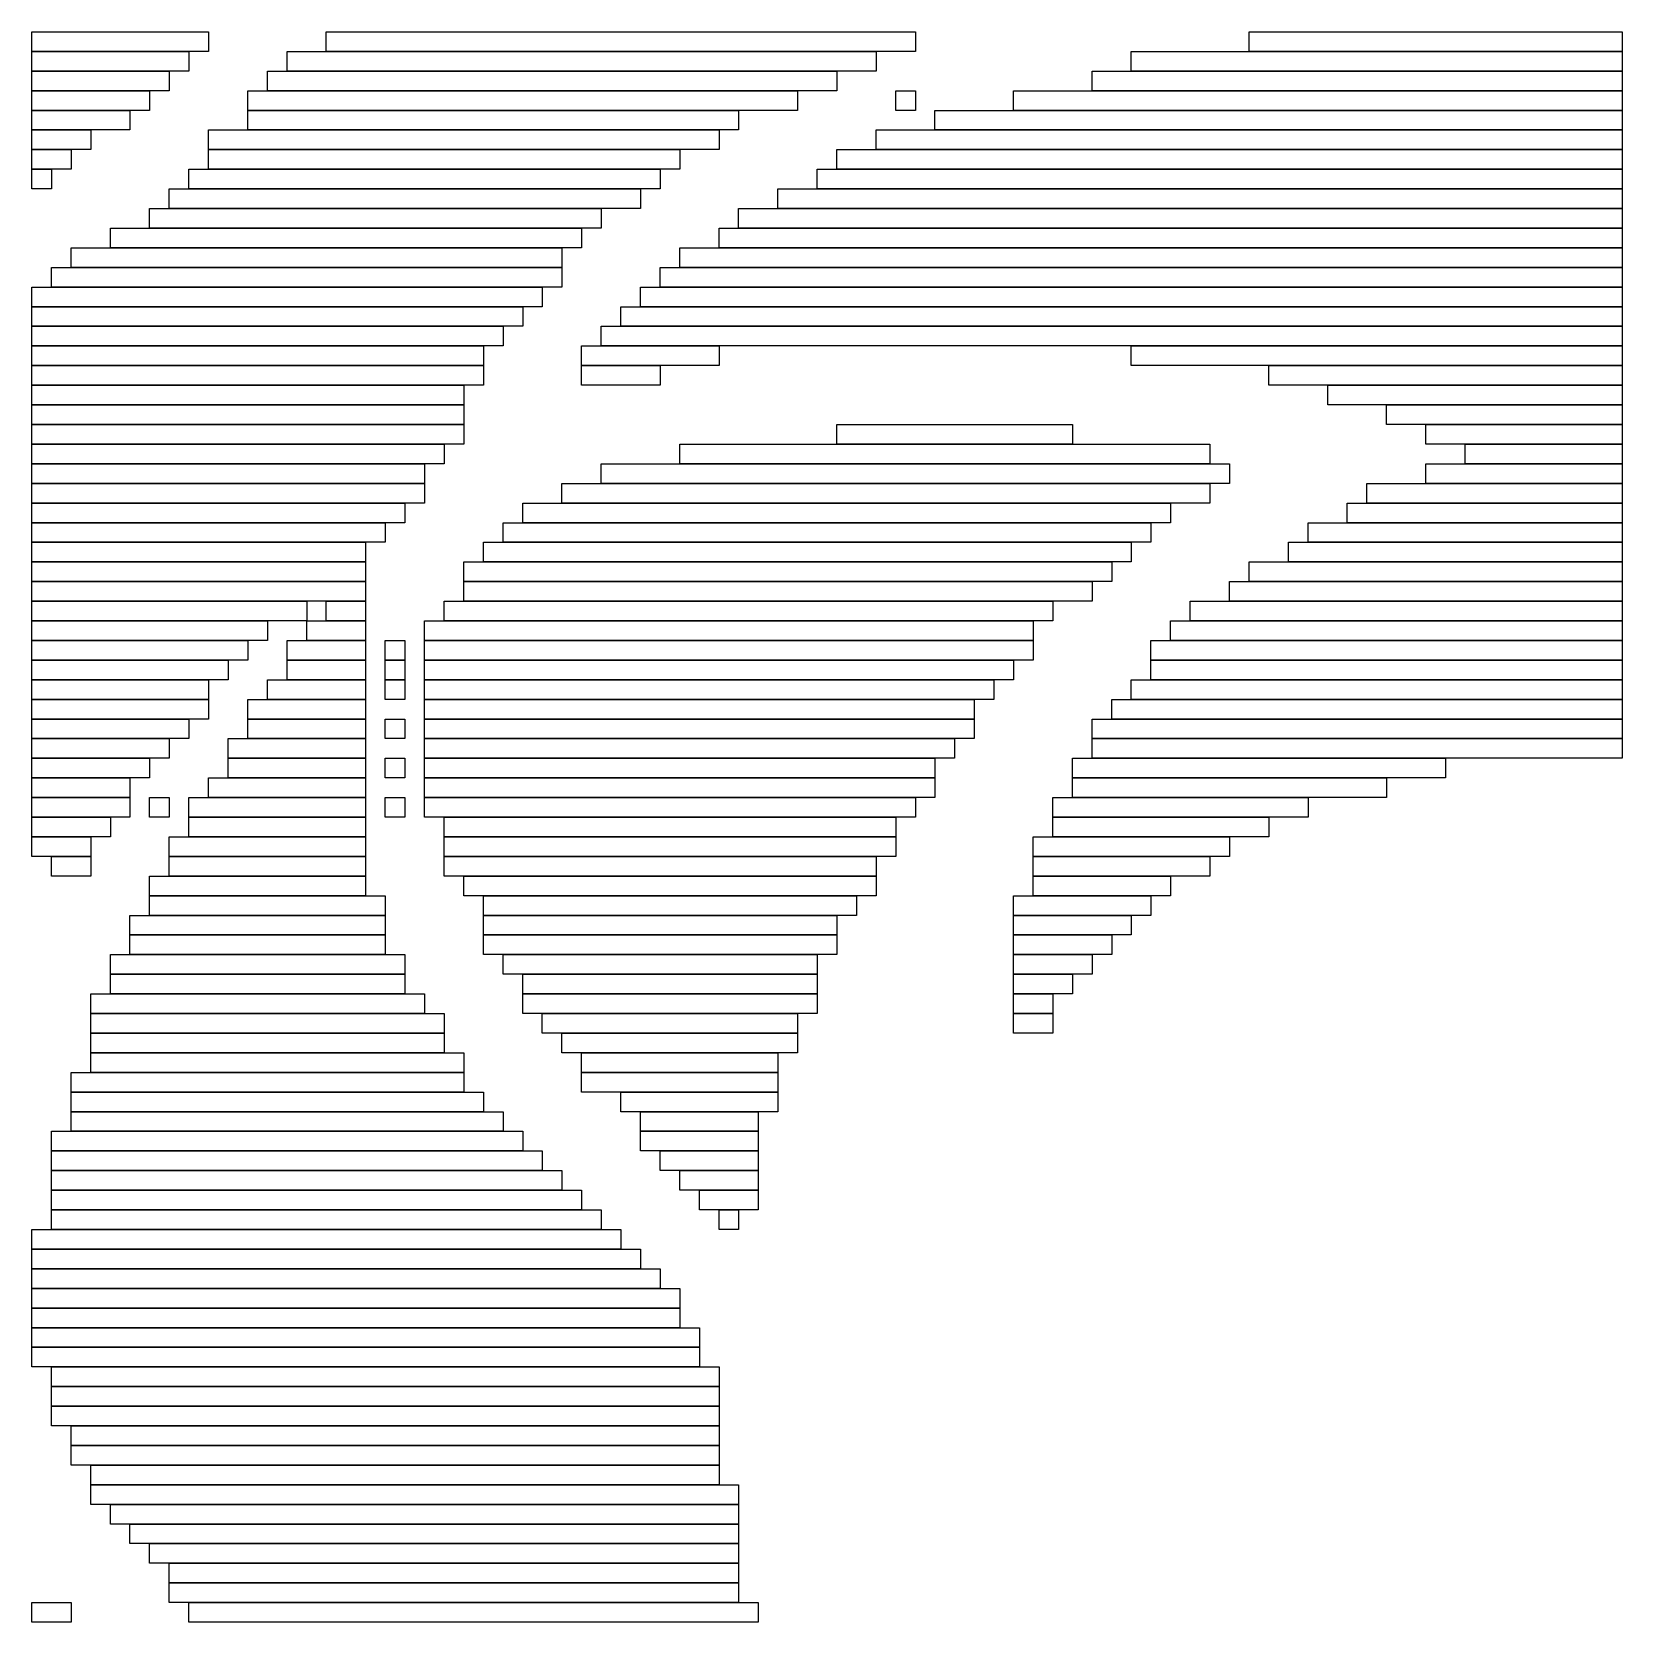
# Model space of a CAD drawing. Extents: x 471 to 552, y 472 to 553.
import ezdxf

# ---------------------------------------------------------------- set-up
doc = ezdxf.new("R2010")
doc.units = 0

msp = doc.modelspace()

# ---------------------------------------------------------------- linework, layer by layer
for p, q in [((471, 553), (480, 553)), ((471, 552), (471, 553)), ((480, 553), (480, 552)), ((486, 553), (516, 553)), ((486, 552), (486, 553)), ((516, 553), (516, 552)), ((533, 553), (552, 553)), ((533, 552), (533, 553)), ((552, 553), (552, 552)), ((480, 552), (471, 552)), ((471, 552), (479, 552)), ((471, 551), (471, 552)), ((479, 552), (479, 551)), ((484, 552), (514, 552)), ((484, 551), (484, 552)), ((516, 552), (486, 552)), ((514, 552), (514, 551)), ((527, 552), (552, 552)), ((527, 551), (527, 552)), ((552, 552), (533, 552)), ((552, 552), (552, 551)), ((479, 551), (471, 551)), ((471, 551), (478, 551)), ((471, 550), (471, 551)), ((478, 551), (478, 550)), ((483, 551), (512, 551)), ((483, 550), (483, 551)), ((514, 551), (484, 551)), ((512, 551), (512, 550)), ((525, 551), (552, 551)), ((525, 550), (525, 551)), ((552, 551), (527, 551)), ((552, 551), (552, 550)), ((478, 550), (471, 550)), ((471, 550), (477, 550)), ((471, 549), (471, 550)), ((477, 550), (477, 549)), ((482, 550), (510, 550)), ((482, 549), (482, 550)), ((512, 550), (483, 550)), ((510, 550), (510, 549)), ((515, 550), (516, 550)), ((515, 549), (515, 550)), ((516, 550), (516, 549)), ((521, 550), (552, 550)), ((521, 549), (521, 550)), ((552, 550), (525, 550)), ((552, 550), (552, 549)), ((477, 549), (471, 549)), ((471, 549), (476, 549)), ((471, 548), (471, 549)), ((476, 549), (476, 548)), ((510, 549), (482, 549)), ((482, 549), (507, 549)), ((482, 548), (482, 549)), ((507, 549), (507, 548)), ((516, 549), (515, 549)), ((517, 549), (552, 549)), ((517, 548), (517, 549)), ((552, 549), (521, 549)), ((552, 549), (552, 548)), ((476, 548), (471, 548)), ((471, 548), (474, 548)), ((471, 547), (471, 548)), ((474, 548), (474, 547)), ((480, 548), (506, 548)), ((480, 547), (480, 548)), ((507, 548), (482, 548)), ((506, 548), (506, 547)), ((514, 548), (552, 548)), ((514, 547), (514, 548)), ((552, 548), (517, 548)), ((552, 548), (552, 547)), ((474, 547), (471, 547)), ((471, 547), (473, 547)), ((471, 546), (471, 547)), ((473, 547), (473, 546)), ((506, 547), (480, 547)), ((480, 547), (504, 547)), ((480, 546), (480, 547)), ((504, 547), (504, 546)), ((512, 547), (552, 547)), ((512, 546), (512, 547)), ((552, 547), (514, 547)), ((552, 547), (552, 546)), ((473, 546), (471, 546)), ((471, 546), (472, 546)), ((471, 545), (471, 546)), ((472, 546), (472, 545)), ((479, 546), (503, 546)), ((479, 545), (479, 546)), ((504, 546), (480, 546)), ((503, 546), (503, 545)), ((511, 546), (552, 546)), ((511, 545), (511, 546)), ((552, 546), (512, 546)), ((552, 546), (552, 545)), ((472, 545), (471, 545)), ((478, 545), (502, 545)), ((478, 544), (478, 545)), ((503, 545), (479, 545)), ((502, 545), (502, 544)), ((509, 545), (552, 545)), ((509, 544), (509, 545)), ((552, 545), (511, 545)), ((552, 545), (552, 544)), ((477, 544), (500, 544)), ((477, 543), (477, 544)), ((502, 544), (478, 544)), ((500, 544), (500, 543)), ((507, 544), (552, 544)), ((507, 543), (507, 544)), ((552, 544), (509, 544)), ((552, 544), (552, 543)), ((475, 543), (499, 543)), ((475, 542), (475, 543)), ((500, 543), (477, 543)), ((499, 543), (499, 542)), ((506, 543), (552, 543)), ((506, 542), (506, 543)), ((552, 543), (507, 543)), ((552, 543), (552, 542)), ((473, 542), (498, 542)), ((473, 541), (473, 542)), ((499, 542), (475, 542)), ((498, 542), (498, 541)), ((504, 542), (552, 542)), ((504, 541), (504, 542)), ((552, 542), (506, 542)), ((552, 542), (552, 541)), ((472, 541), (498, 541)), ((472, 540), (472, 541)), ((498, 541), (473, 541)), ((498, 541), (498, 540)), ((503, 541), (552, 541)), ((503, 540), (503, 541)), ((552, 541), (504, 541)), ((552, 541), (552, 540)), ((471, 540), (497, 540)), ((471, 539), (471, 540)), ((498, 540), (472, 540)), ((497, 540), (497, 539)), ((502, 540), (552, 540)), ((502, 539), (502, 540)), ((552, 540), (503, 540)), ((552, 540), (552, 539)), ((497, 539), (471, 539)), ((471, 539), (496, 539)), ((471, 538), (471, 539)), ((496, 539), (496, 538)), ((501, 539), (552, 539)), ((501, 538), (501, 539)), ((552, 539), (502, 539)), ((552, 539), (552, 538)), ((496, 538), (471, 538)), ((471, 538), (495, 538)), ((471, 537), (471, 538)), ((495, 538), (495, 537)), ((500, 538), (552, 538)), ((500, 537), (500, 538)), ((552, 538), (501, 538)), ((552, 538), (552, 537)), ((495, 537), (471, 537)), ((471, 537), (494, 537)), ((471, 536), (471, 537)), ((494, 537), (494, 536)), ((499, 537), (506, 537)), ((499, 536), (499, 537)), ((552, 537), (500, 537)), ((506, 537), (506, 536)), ((527, 537), (552, 537)), ((527, 536), (527, 537)), ((552, 537), (552, 536)), ((494, 536), (471, 536)), ((471, 536), (494, 536)), ((471, 535), (471, 536)), ((494, 536), (494, 535)), ((506, 536), (499, 536)), ((499, 536), (503, 536)), ((499, 535), (499, 536)), ((503, 536), (503, 535)), ((552, 536), (527, 536)), ((534, 536), (552, 536)), ((534, 535), (534, 536)), ((552, 536), (552, 535)), ((494, 535), (471, 535)), ((471, 535), (493, 535)), ((471, 534), (471, 535)), ((493, 535), (493, 534)), ((503, 535), (499, 535)), ((552, 535), (534, 535)), ((537, 535), (552, 535)), ((537, 534), (537, 535)), ((552, 535), (552, 534)), ((493, 534), (471, 534)), ((471, 534), (493, 534)), ((471, 533), (471, 534)), ((493, 534), (493, 533)), ((552, 534), (537, 534)), ((540, 534), (552, 534)), ((540, 533), (540, 534)), ((552, 534), (552, 533)), ((493, 533), (471, 533)), ((471, 533), (493, 533)), ((471, 532), (471, 533)), ((493, 533), (493, 532)), ((512, 533), (524, 533)), ((512, 532), (512, 533)), ((524, 533), (524, 532)), ((552, 533), (540, 533)), ((542, 533), (552, 533)), ((542, 532), (542, 533)), ((552, 533), (552, 532)), ((493, 532), (471, 532)), ((471, 532), (492, 532)), ((471, 531), (471, 532)), ((492, 532), (492, 531)), ((504, 532), (531, 532)), ((504, 531), (504, 532)), ((524, 532), (512, 532)), ((531, 532), (531, 531)), ((552, 532), (542, 532)), ((544, 532), (552, 532)), ((544, 531), (544, 532)), ((552, 532), (552, 531)), ((492, 531), (471, 531)), ((471, 531), (491, 531)), ((471, 530), (471, 531)), ((491, 531), (491, 530)), ((500, 531), (532, 531)), ((500, 530), (500, 531)), ((531, 531), (504, 531)), ((532, 531), (532, 530)), ((542, 531), (552, 531)), ((542, 530), (542, 531)), ((552, 531), (544, 531)), ((552, 531), (552, 530)), ((491, 530), (471, 530)), ((471, 530), (491, 530)), ((471, 529), (471, 530)), ((491, 530), (491, 529)), ((498, 530), (531, 530)), ((498, 529), (498, 530)), ((532, 530), (500, 530)), ((531, 530), (531, 529)), ((539, 530), (552, 530)), ((539, 529), (539, 530)), ((552, 530), (542, 530)), ((552, 530), (552, 529)), ((491, 529), (471, 529)), ((471, 529), (490, 529)), ((471, 528), (471, 529)), ((490, 529), (490, 528)), ((496, 529), (529, 529)), ((496, 528), (496, 529)), ((531, 529), (498, 529)), ((529, 529), (529, 528)), ((538, 529), (552, 529)), ((538, 528), (538, 529)), ((552, 529), (539, 529)), ((552, 529), (552, 528)), ((490, 528), (471, 528)), ((471, 528), (489, 528)), ((471, 527), (471, 528)), ((489, 528), (489, 527)), ((495, 528), (528, 528)), ((495, 527), (495, 528)), ((529, 528), (496, 528)), ((528, 528), (528, 527)), ((536, 528), (552, 528)), ((536, 527), (536, 528)), ((552, 528), (538, 528)), ((552, 528), (552, 527)), ((489, 527), (471, 527)), ((471, 527), (488, 527)), ((471, 526), (471, 527)), ((488, 527), (488, 526)), ((494, 527), (527, 527)), ((494, 526), (494, 527)), ((528, 527), (495, 527)), ((527, 527), (527, 526)), ((535, 527), (552, 527)), ((535, 526), (535, 527)), ((552, 527), (536, 527)), ((552, 527), (552, 526)), ((488, 526), (471, 526)), ((471, 526), (488, 526)), ((471, 525), (471, 526)), ((488, 526), (488, 525)), ((493, 526), (526, 526)), ((493, 525), (493, 526)), ((527, 526), (494, 526)), ((526, 526), (526, 525)), ((533, 526), (552, 526)), ((533, 525), (533, 526)), ((552, 526), (535, 526)), ((552, 526), (552, 525)), ((488, 525), (471, 525)), ((471, 525), (488, 525)), ((471, 524), (471, 525)), ((488, 525), (488, 524)), ((526, 525), (493, 525)), ((493, 525), (525, 525)), ((493, 524), (493, 525)), ((525, 525), (525, 524)), ((532, 525), (552, 525)), ((532, 524), (532, 525)), ((552, 525), (533, 525)), ((552, 525), (552, 524)), ((488, 524), (471, 524)), ((471, 524), (485, 524)), ((471, 523), (471, 524)), ((485, 524), (485, 523)), ((486, 524), (488, 524)), ((486, 523), (486, 524)), ((488, 524), (488, 523)), ((492, 524), (523, 524)), ((492, 523), (492, 524)), ((525, 524), (493, 524)), ((523, 524), (523, 523)), ((530, 524), (552, 524)), ((530, 523), (530, 524)), ((552, 524), (532, 524)), ((552, 524), (552, 523)), ((485, 523), (471, 523)), ((471, 523), (483, 523)), ((471, 522), (471, 523)), ((483, 523), (483, 522)), ((485, 523), (488, 523)), ((485, 522), (485, 523)), ((488, 523), (486, 523)), ((488, 523), (488, 522)), ((491, 523), (522, 523)), ((491, 522), (491, 523)), ((523, 523), (492, 523)), ((522, 523), (522, 522)), ((529, 523), (552, 523)), ((529, 522), (529, 523)), ((552, 523), (530, 523)), ((552, 523), (552, 522)), ((483, 522), (471, 522)), ((471, 522), (482, 522)), ((471, 521), (471, 522)), ((482, 522), (482, 521)), ((484, 522), (488, 522)), ((484, 521), (484, 522)), ((488, 522), (485, 522)), ((488, 522), (488, 521)), ((489, 522), (490, 522)), ((489, 521), (489, 522)), ((490, 522), (490, 521)), ((522, 522), (491, 522)), ((491, 522), (522, 522)), ((491, 521), (491, 522)), ((522, 522), (522, 521)), ((528, 522), (552, 522)), ((528, 521), (528, 522)), ((552, 522), (529, 522)), ((552, 522), (552, 521)), ((482, 521), (471, 521)), ((471, 521), (481, 521)), ((471, 520), (471, 521)), ((481, 521), (481, 520)), ((488, 521), (484, 521)), ((484, 521), (488, 521)), ((484, 520), (484, 521)), ((488, 521), (488, 520)), ((490, 521), (489, 521)), ((489, 521), (490, 521)), ((489, 520), (489, 521)), ((490, 521), (490, 520)), ((522, 521), (491, 521)), ((491, 521), (521, 521)), ((491, 520), (491, 521)), ((521, 521), (521, 520)), ((552, 521), (528, 521)), ((528, 521), (552, 521)), ((528, 520), (528, 521)), ((552, 521), (552, 520)), ((481, 520), (471, 520)), ((471, 520), (480, 520)), ((471, 519), (471, 520)), ((480, 520), (480, 519)), ((483, 520), (488, 520)), ((483, 519), (483, 520)), ((488, 520), (484, 520)), ((488, 520), (488, 519)), ((490, 520), (489, 520)), ((489, 520), (490, 520)), ((489, 519), (489, 520)), ((490, 520), (490, 519)), ((521, 520), (491, 520)), ((491, 520), (520, 520)), ((491, 519), (491, 520)), ((520, 520), (520, 519)), ((527, 520), (552, 520)), ((527, 519), (527, 520)), ((552, 520), (528, 520)), ((552, 520), (552, 519)), ((480, 519), (471, 519)), ((471, 519), (480, 519)), ((471, 518), (471, 519)), ((480, 519), (480, 518)), ((482, 519), (488, 519)), ((482, 518), (482, 519)), ((488, 519), (483, 519)), ((488, 519), (488, 518)), ((490, 519), (489, 519)), ((520, 519), (491, 519)), ((491, 519), (519, 519)), ((491, 518), (491, 519)), ((519, 519), (519, 518)), ((526, 519), (552, 519)), ((526, 518), (526, 519)), ((552, 519), (527, 519)), ((552, 519), (552, 518)), ((480, 518), (471, 518)), ((471, 518), (479, 518)), ((471, 517), (471, 518)), ((479, 518), (479, 517)), ((488, 518), (482, 518)), ((482, 518), (488, 518)), ((482, 517), (482, 518)), ((488, 518), (488, 517)), ((489, 518), (490, 518)), ((489, 517), (489, 518)), ((490, 518), (490, 517)), ((519, 518), (491, 518)), ((491, 518), (519, 518)), ((491, 517), (491, 518)), ((519, 518), (519, 517)), ((525, 518), (552, 518)), ((525, 517), (525, 518)), ((552, 518), (526, 518)), ((552, 518), (552, 517)), ((479, 517), (471, 517)), ((471, 517), (478, 517)), ((471, 516), (471, 517)), ((478, 517), (478, 516)), ((481, 517), (488, 517)), ((481, 516), (481, 517)), ((488, 517), (482, 517)), ((488, 517), (488, 516)), ((490, 517), (489, 517)), ((519, 517), (491, 517)), ((491, 517), (518, 517)), ((491, 516), (491, 517)), ((518, 517), (518, 516)), ((552, 517), (525, 517)), ((525, 517), (552, 517)), ((525, 516), (525, 517)), ((552, 517), (552, 516)), ((478, 516), (471, 516)), ((471, 516), (477, 516)), ((471, 515), (471, 516)), ((477, 516), (477, 515)), ((488, 516), (481, 516)), ((481, 516), (488, 516)), ((481, 515), (481, 516)), ((488, 516), (488, 515)), ((489, 516), (490, 516)), ((489, 515), (489, 516)), ((490, 516), (490, 515)), ((518, 516), (491, 516)), ((491, 516), (517, 516)), ((491, 515), (491, 516)), ((517, 516), (517, 515)), ((524, 516), (543, 516)), ((524, 515), (524, 516)), ((552, 516), (525, 516)), ((543, 516), (543, 515)), ((477, 515), (471, 515)), ((471, 515), (476, 515)), ((471, 514), (471, 515)), ((476, 515), (476, 514)), ((480, 515), (488, 515)), ((480, 514), (480, 515)), ((488, 515), (481, 515)), ((488, 515), (488, 514)), ((490, 515), (489, 515)), ((517, 515), (491, 515)), ((491, 515), (517, 515)), ((491, 514), (491, 515)), ((517, 515), (517, 514)), ((543, 515), (524, 515)), ((524, 515), (540, 515)), ((524, 514), (524, 515)), ((540, 515), (540, 514)), ((476, 514), (471, 514)), ((471, 514), (476, 514)), ((471, 513), (471, 514)), ((476, 514), (476, 513)), ((477, 514), (478, 514)), ((477, 513), (477, 514)), ((478, 514), (478, 513)), ((479, 514), (488, 514)), ((479, 513), (479, 514)), ((488, 514), (480, 514)), ((488, 514), (488, 513)), ((489, 514), (490, 514)), ((489, 513), (489, 514)), ((490, 514), (490, 513)), ((517, 514), (491, 514)), ((491, 514), (516, 514)), ((491, 513), (491, 514)), ((516, 514), (516, 513)), ((523, 514), (536, 514)), ((523, 513), (523, 514)), ((540, 514), (524, 514)), ((536, 514), (536, 513)), ((476, 513), (471, 513)), ((471, 513), (475, 513)), ((471, 512), (471, 513)), ((475, 513), (475, 512)), ((478, 513), (477, 513)), ((488, 513), (479, 513)), ((479, 513), (488, 513)), ((479, 512), (479, 513)), ((488, 513), (488, 512)), ((490, 513), (489, 513)), ((516, 513), (491, 513)), ((492, 513), (515, 513)), ((492, 512), (492, 513)), ((515, 513), (515, 512)), ((536, 513), (523, 513)), ((523, 513), (534, 513)), ((523, 512), (523, 513)), ((534, 513), (534, 512)), ((475, 512), (471, 512)), ((471, 512), (474, 512)), ((471, 511), (471, 512)), ((474, 512), (474, 511)), ((478, 512), (488, 512)), ((478, 511), (478, 512)), ((488, 512), (479, 512)), ((488, 512), (488, 511)), ((515, 512), (492, 512)), ((492, 512), (515, 512)), ((492, 511), (492, 512)), ((515, 512), (515, 511)), ((522, 512), (532, 512)), ((522, 511), (522, 512)), ((534, 512), (523, 512)), ((532, 512), (532, 511)), ((474, 511), (471, 511)), ((472, 511), (474, 511)), ((472, 510), (472, 511)), ((474, 511), (474, 510)), ((488, 511), (478, 511)), ((478, 511), (488, 511)), ((478, 510), (478, 511)), ((488, 511), (488, 510)), ((515, 511), (492, 511)), ((492, 511), (514, 511)), ((492, 510), (492, 511)), ((514, 511), (514, 510)), ((532, 511), (522, 511)), ((522, 511), (531, 511)), ((522, 510), (522, 511)), ((531, 511), (531, 510)), ((474, 510), (472, 510)), ((477, 510), (488, 510)), ((477, 509), (477, 510)), ((488, 510), (478, 510)), ((488, 510), (488, 509)), ((514, 510), (492, 510)), ((493, 510), (514, 510)), ((493, 509), (493, 510)), ((514, 510), (514, 509)), ((531, 510), (522, 510)), ((522, 510), (529, 510)), ((522, 509), (522, 510)), ((529, 510), (529, 509)), ((488, 509), (477, 509)), ((477, 509), (489, 509)), ((477, 508), (477, 509)), ((489, 509), (489, 508)), ((514, 509), (493, 509)), ((494, 509), (513, 509)), ((494, 508), (494, 509)), ((513, 509), (513, 508)), ((521, 509), (528, 509)), ((521, 508), (521, 509)), ((529, 509), (522, 509)), ((528, 509), (528, 508)), ((476, 508), (489, 508)), ((476, 507), (476, 508)), ((489, 508), (477, 508)), ((489, 508), (489, 507)), ((513, 508), (494, 508)), ((494, 508), (512, 508)), ((494, 507), (494, 508)), ((512, 508), (512, 507)), ((528, 508), (521, 508)), ((521, 508), (527, 508)), ((521, 507), (521, 508)), ((527, 508), (527, 507)), ((489, 507), (476, 507)), ((476, 507), (489, 507)), ((476, 506), (476, 507)), ((489, 507), (489, 506)), ((512, 507), (494, 507)), ((494, 507), (512, 507)), ((494, 506), (494, 507)), ((512, 507), (512, 506)), ((527, 507), (521, 507)), ((521, 507), (526, 507)), ((521, 506), (521, 507)), ((526, 507), (526, 506)), ((475, 506), (490, 506)), ((475, 505), (475, 506)), ((489, 506), (476, 506)), ((490, 506), (490, 505)), ((512, 506), (494, 506)), ((495, 506), (511, 506)), ((495, 505), (495, 506)), ((511, 506), (511, 505)), ((526, 506), (521, 506)), ((521, 506), (525, 506)), ((521, 505), (521, 506)), ((525, 506), (525, 505)), ((490, 505), (475, 505)), ((475, 505), (490, 505)), ((475, 504), (475, 505)), ((490, 505), (490, 504)), ((511, 505), (495, 505)), ((496, 505), (511, 505)), ((496, 504), (496, 505)), ((511, 505), (511, 504)), ((525, 505), (521, 505)), ((521, 505), (524, 505)), ((521, 504), (521, 505)), ((524, 505), (524, 504)), ((474, 504), (491, 504)), ((474, 503), (474, 504)), ((490, 504), (475, 504)), ((491, 504), (491, 503)), ((511, 504), (496, 504)), ((496, 504), (511, 504)), ((496, 503), (496, 504)), ((511, 504), (511, 503)), ((524, 504), (521, 504)), ((521, 504), (523, 504)), ((521, 503), (521, 504)), ((523, 504), (523, 503)), ((491, 503), (474, 503)), ((474, 503), (492, 503)), ((474, 502), (474, 503)), ((492, 503), (492, 502)), ((511, 503), (496, 503)), ((497, 503), (510, 503)), ((497, 502), (497, 503)), ((510, 503), (510, 502)), ((523, 503), (521, 503)), ((521, 503), (523, 503)), ((521, 502), (521, 503)), ((523, 503), (523, 502)), ((492, 502), (474, 502)), ((474, 502), (492, 502)), ((474, 501), (474, 502)), ((492, 502), (492, 501)), ((510, 502), (497, 502)), ((498, 502), (510, 502)), ((498, 501), (498, 502)), ((510, 502), (510, 501)), ((523, 502), (521, 502)), ((492, 501), (474, 501)), ((474, 501), (493, 501)), ((474, 500), (474, 501)), ((493, 501), (493, 500)), ((510, 501), (498, 501)), ((499, 501), (509, 501)), ((499, 500), (499, 501)), ((509, 501), (509, 500)), ((473, 500), (493, 500)), ((473, 499), (473, 500)), ((493, 500), (474, 500)), ((493, 500), (493, 499)), ((509, 500), (499, 500)), ((499, 500), (509, 500)), ((499, 499), (499, 500)), ((509, 500), (509, 499)), ((493, 499), (473, 499)), ((473, 499), (494, 499)), ((473, 498), (473, 499)), ((494, 499), (494, 498)), ((509, 499), (499, 499)), ((501, 499), (509, 499)), ((501, 498), (501, 499)), ((509, 499), (509, 498)), ((494, 498), (473, 498)), ((473, 498), (495, 498)), ((473, 497), (473, 498)), ((495, 498), (495, 497)), ((509, 498), (501, 498)), ((502, 498), (508, 498)), ((502, 497), (502, 498)), ((508, 498), (508, 497)), ((472, 497), (496, 497)), ((472, 496), (472, 497)), ((495, 497), (473, 497)), ((496, 497), (496, 496)), ((508, 497), (502, 497)), ((502, 497), (508, 497)), ((502, 496), (502, 497)), ((508, 497), (508, 496)), ((496, 496), (472, 496)), ((472, 496), (497, 496)), ((472, 495), (472, 496)), ((497, 496), (497, 495)), ((508, 496), (502, 496)), ((503, 496), (508, 496)), ((503, 495), (503, 496)), ((508, 496), (508, 495)), ((497, 495), (472, 495)), ((472, 495), (498, 495)), ((472, 494), (472, 495)), ((498, 495), (498, 494)), ((508, 495), (503, 495)), ((504, 495), (508, 495)), ((504, 494), (504, 495)), ((508, 495), (508, 494)), ((498, 494), (472, 494)), ((472, 494), (499, 494)), ((472, 493), (472, 494)), ((499, 494), (499, 493)), ((508, 494), (504, 494)), ((505, 494), (508, 494)), ((505, 493), (505, 494)), ((508, 494), (508, 493)), ((499, 493), (472, 493)), ((472, 493), (500, 493)), ((472, 492), (472, 493)), ((500, 493), (500, 492)), ((508, 493), (505, 493)), ((506, 493), (507, 493)), ((506, 492), (506, 493)), ((507, 493), (507, 492)), ((471, 492), (501, 492)), ((471, 491), (471, 492)), ((500, 492), (472, 492)), ((501, 492), (501, 491)), ((507, 492), (506, 492)), ((501, 491), (471, 491)), ((471, 491), (502, 491)), ((471, 490), (471, 491)), ((502, 491), (502, 490)), ((502, 490), (471, 490)), ((471, 490), (503, 490)), ((471, 489), (471, 490)), ((503, 490), (503, 489)), ((503, 489), (471, 489)), ((471, 489), (504, 489)), ((471, 488), (471, 489)), ((504, 489), (504, 488)), ((504, 488), (471, 488)), ((471, 488), (504, 488)), ((471, 487), (471, 488)), ((504, 488), (504, 487)), ((504, 487), (471, 487)), ((471, 487), (505, 487)), ((471, 486), (471, 487)), ((505, 487), (505, 486)), ((505, 486), (471, 486)), ((471, 486), (505, 486)), ((471, 485), (471, 486)), ((505, 486), (505, 485)), ((505, 485), (471, 485)), ((472, 485), (506, 485)), ((472, 484), (472, 485)), ((506, 485), (506, 484)), ((506, 484), (472, 484)), ((472, 484), (506, 484)), ((472, 483), (472, 484)), ((506, 484), (506, 483)), ((506, 483), (472, 483)), ((472, 483), (506, 483)), ((472, 482), (472, 483)), ((506, 483), (506, 482)), ((506, 482), (472, 482)), ((473, 482), (506, 482)), ((473, 481), (473, 482)), ((506, 482), (506, 481)), ((506, 481), (473, 481)), ((473, 481), (506, 481)), ((473, 480), (473, 481)), ((506, 481), (506, 480)), ((506, 480), (473, 480)), ((474, 480), (506, 480)), ((474, 479), (474, 480)), ((506, 480), (506, 479)), ((506, 479), (474, 479)), ((474, 479), (507, 479)), ((474, 478), (474, 479)), ((507, 479), (507, 478)), ((507, 478), (474, 478)), ((475, 478), (507, 478)), ((475, 477), (475, 478)), ((507, 478), (507, 477)), ((507, 477), (475, 477)), ((476, 477), (507, 477)), ((476, 476), (476, 477)), ((507, 477), (507, 476)), ((507, 476), (476, 476)), ((477, 476), (507, 476)), ((477, 475), (477, 476)), ((507, 476), (507, 475)), ((507, 475), (477, 475)), ((478, 475), (507, 475)), ((478, 474), (478, 475)), ((507, 475), (507, 474)), ((507, 474), (478, 474)), ((478, 474), (507, 474)), ((478, 473), (478, 474)), ((507, 474), (507, 473)), ((471, 473), (473, 473)), ((471, 472), (471, 473)), ((473, 473), (473, 472)), ((507, 473), (478, 473)), ((479, 473), (508, 473)), ((479, 472), (479, 473)), ((508, 473), (508, 472)), ((473, 472), (471, 472)), ((508, 472), (479, 472))]:
    msp.add_line(p, q)

doc.saveas('drawing.dxf')
